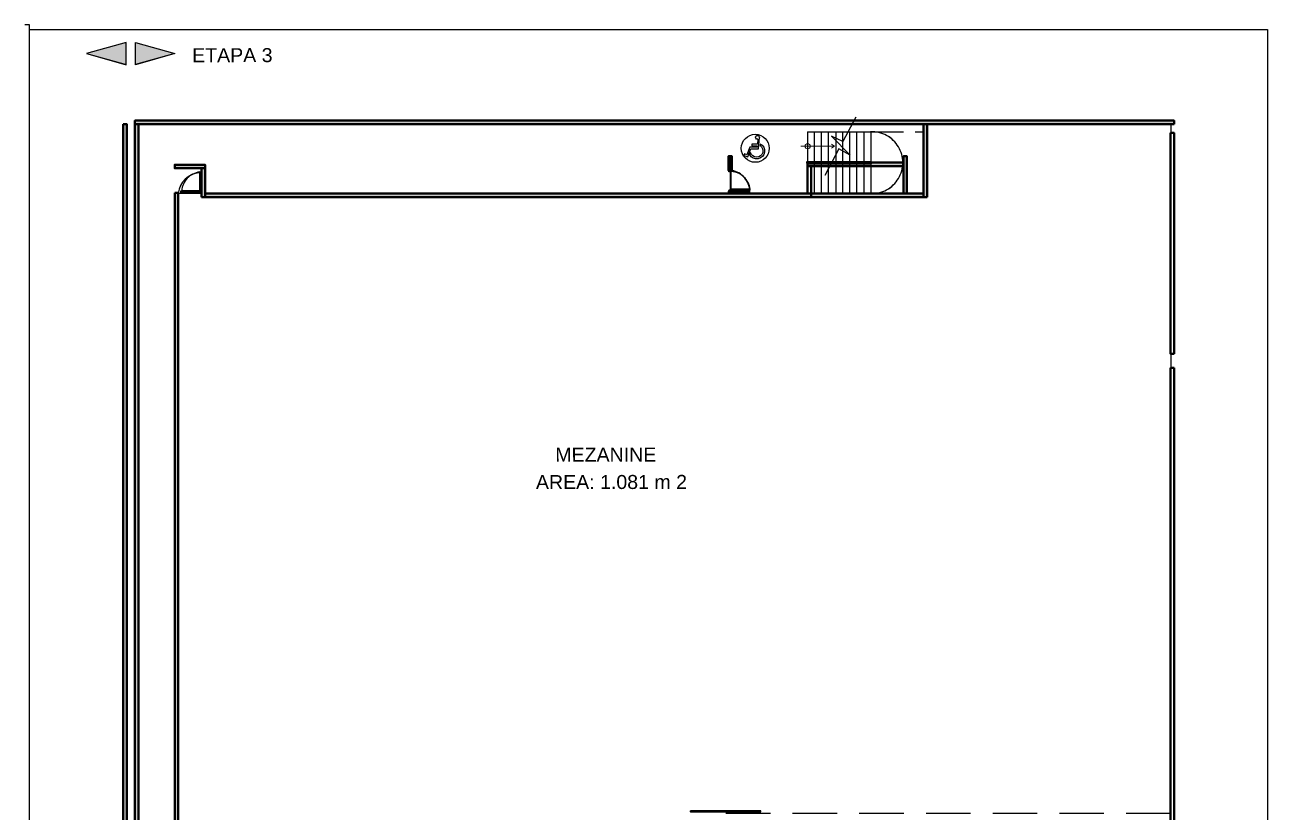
# Model space of a CAD drawing. Header units: millimetres. Extents: x -967 to 876, y -355 to 681.
# Drawn here: x 22.7 to 76.1, y -205.5 to -171.8 of the extents above; entities that cross this region are included whole.
import ezdxf

# ---------------------------------------------------------------- set-up
doc = ezdxf.new("R2010")
doc.units = ezdxf.units.MM
for name, pattern in [('DASHED2', [9.525, 6.35, -3.175]), ('HIDDEN', [9.525, 6.35, -3.175]), ('HIDDEN2', [4.7625, 3.175, -1.5875])]:
    doc.linetypes.add(name, pattern=pattern)
doc.layers.add('-auxiliar', color=190, linetype='Continuous', plot=False)
for name, color, linetype in [('1amobla', 253, 'Continuous'), ('A-columnas', 6, 'Continuous'), ('A-HATCH CONCRETO', 8, 'Continuous'), ('AREA CIRCULACION', 8, 'Continuous'), ('AREA PARQUEO', 8, 'Continuous'), ('F-2', 8, 'Continuous'), ('JCA_HATCH 254', 252, 'Continuous'), ('JCA_PROYECCIONES', 1, 'HIDDEN2'), ('LINEA-1', 8, 'Continuous'), ('MUEBLE', 8, 'Continuous'), ('PROYECCION', 8, 'DASHED2'), ('TEXTO 3', 3, 'Continuous'), ('Textos-espacios', 8, 'Continuous')]:
    doc.layers.add(name, color=color, linetype=linetype)
for name, color, linetype, lineweight in [('COTA', 1, 'Continuous', 25), ('Muro', 9, 'Continuous', 40), ('TEXTOS', 8, 'Continuous', 20), ('Vidrio', 8, 'Continuous', 30)]:
    doc.layers.add(name, color=color, linetype=linetype, lineweight=lineweight)
doc.styles.get("Standard").update_dxf_attribs({"font": 'arial.ttf'})

# ---------------------------------------------------------------- blocks, each defined once
blk = doc.blocks.new('discap')
at = {"layer": 'TEXTO 3', "color": 0, "linetype": 'Continuous'}
for p, q in [((-179169, -277469), (-179154, -277610)), ((-178353, -278322), (-178426, -278155))]:
    blk.add_line(p, q, dxfattribs=at)
blk.add_lwpolyline([(-178974, -277120), (-178946, -277498), (-178511, -277498), (-178511, -277624), (-178926, -277624), (-178926, -277730), (-178352, -277730), (-178127, -278321), (-177953, -278254), (-177909, -278371), (-178198, -278488), (-178440, -277852), (-179047, -277852), (-179102, -276980)], dxfattribs=at)
for centre, radius, start, end in [((-178951, -276970), 152, 261.2603, 183.66969), ((-178897, -278025), 619, 116.09541, 331.34503), ((-178897, -278025), 488, 121.7945, 344.57102)]:
    blk.add_arc(centre, radius, start, end, dxfattribs=at)
blk = doc.blocks.new('A$Cc39617f2')
at = {"layer": 'A-HATCH CONCRETO', "linetype": 'Continuous', "ltscale": 0.3, "transparency": 33554687}
h = blk.add_hatch(color=256, dxfattribs=at)
h.dxf.hatch_style = 1
h.paths.add_polyline_path([(175.733, 56.814), (175.883, 56.814), (175.883, 2.614), (175.733, 2.614)])
h = blk.add_hatch(color=256, dxfattribs=at)
h.dxf.hatch_style = 1
h.paths.add_polyline_path([(220.765, 56.814), (220.765, 56.964), (176.233, 56.964), (176.233, 56.814)])
h = blk.add_hatch(color=256, dxfattribs=at)
h.dxf.hatch_style = 1
h.paths.add_polyline_path([(176.233, 56.814), (176.383, 56.814), (176.383, 2.953), (176.233, 2.953)])
h = blk.add_hatch(color=256, dxfattribs=at)
h.dxf.hatch_style = 1
h.paths.add_polyline_path([(210.178, 53.684), (210.028, 53.684), (210.028, 56.814), (210.178, 56.814)])
h = blk.add_hatch(color=256, dxfattribs=at)
h.dxf.hatch_style = 1
h.paths.add_polyline_path([(179.244, 54.923), (179.244, 55.073), (177.944, 55.073), (177.944, 54.923)])
h = blk.add_hatch(color=256, dxfattribs=at)
h.dxf.hatch_style = 1
h.paths.add_polyline_path([(209.166, 55.164), (209.166, 55.014), (205.064, 55.014), (205.064, 55.164)])
h = blk.add_hatch(color=256, dxfattribs=at)
h.dxf.hatch_style = 1
h.paths.add_polyline_path([(209.316, 53.834), (209.166, 53.834), (209.166, 55.439), (209.316, 55.439)])
h = blk.add_hatch(color=256, dxfattribs=at)
h.dxf.hatch_style = 1
h.paths.add_polyline_path([(179.094, 53.684), (179.244, 53.684), (179.244, 54.923), (179.094, 54.923)])
h = blk.add_hatch(color=256, dxfattribs=at)
h.dxf.hatch_style = 1
h.paths.add_polyline_path([(177.944, 53.864), (178.094, 53.864), (178.094, 20.814), (177.943, 20.814)])
h = blk.add_hatch(color=256, dxfattribs=at)
h.dxf.hatch_style = 1
h.paths.add_polyline_path([(179.244, 53.684), (179.244, 53.834), (205.214, 53.834), (205.214, 53.684)])
h = blk.add_hatch(color=256, dxfattribs=at)
h.dxf.hatch_style = 1
h.paths.add_polyline_path([(210.028, 53.833), (210.028, 53.683), (205.214, 53.684), (205.214, 53.834)])
at = {"layer": 'A-HATCH CONCRETO', "ltscale": 0.03}
h = blk.add_hatch(color=256, dxfattribs=at)
h.dxf.hatch_style = 1
h.paths.add_polyline_path([(209.166, 38.914), (209.174, 38.914), (209.324, 38.914), (209.316, 38.914)])
h = blk.add_hatch(color=256, dxfattribs=at)
h.dxf.hatch_style = 1
h.paths.add_polyline_path([(209.166, 28.814), (209.166, 28.814), (209.316, 28.814), (209.316, 28.814)])
h = blk.add_hatch(color=256, dxfattribs=at)
h.dxf.hatch_style = 1
h.paths.add_polyline_path([(209.166, 28.314), (209.166, 28.314), (209.316, 28.314), (209.316, 28.314)])
at = {"layer": 'JCA_HATCH 254'}
for points in [[(174.165, 59.838), (175.858, 59.362), (175.858, 60.314)], [(177.95, 59.838), (176.258, 59.362), (176.258, 60.314)]]:
    blk.add_hatch(color=256, dxfattribs=at).paths.add_polyline_path(points)
at = {"layer": 'JCA_HATCH 254', "true_color": 0x636466}
blk.add_hatch(color=251, dxfattribs=at).paths.add_polyline_path([(201.819, 54.831), (201.669, 54.831), (201.669, 55.439), (201.819, 55.439)])
at = {"layer": '-auxiliar', "elevation": -201.258}
for points in [[(201.819, 54.831), (201.669, 54.831), (201.669, 55.439), (201.819, 55.439)], [(209.316, 53.834), (209.166, 53.834), (209.166, 55.439), (209.316, 55.439)]]:
    blk.add_lwpolyline(points, close=True, dxfattribs=at)
at = {"linetype": 'HIDDEN', "ltscale": 0.3}
for points in [[(178.09, 53.851), (179.094, 53.851), (179.094, 53.684), (210.178, 53.684), (210.178, 56.814), (220.632, 56.814), (220.632, 38.739), (220.614, 38.739), (220.614, 27.269), (201.421, 27.269)], [(178.094, 27.269), (178.094, 53.851)]]:
    blk.add_lwpolyline(points, dxfattribs=at)
at = {"layer": '1amobla', "color": 7, "linetype": 'Continuous', "ltscale": 0.3, "true_color": 0xffffff}
blk.add_lwpolyline([(171.723, 60.865), (224.765, 60.865), (224.765, -1.386), (171.723, -1.386)], close=True, dxfattribs=at)
blk.add_lwpolyline([(171.723, 60.865), (224.765, 60.865), (224.765, -1.386), (171.723, -1.386)], close=True, dxfattribs=at)
at = {"layer": 'A-columnas'}
blk.add_lwpolyline([(171.723, 60.865), (171.723, 61.065), (171.523, 61.065)], dxfattribs=at)
at = {"layer": 'AREA CIRCULACION'}
blk.add_line((176.233, 27.113), (176.233, 56.814), dxfattribs=at)
at = {"layer": 'AREA PARQUEO', "color": 2}
for p, q in [((205.064, 55.164), (207.764, 55.164)), ((205.064, 55.114), (207.764, 55.114))]:
    blk.add_line(p, q, dxfattribs=at)
at = {"layer": 'F-2'}
for points in [[(201.745, 54.774), (201.689, 54.774), (201.689, 54.819), (201.79, 54.819), (201.79, 54.785), (201.745, 54.785), (201.745, 54.774)], [(201.745, 54.774), (201.689, 54.774), (201.689, 54.819), (201.79, 54.819), (201.79, 54.785), (201.745, 54.785), (201.745, 54.774)], [(201.779, 54.831), (201.779, 54.819), (201.7, 54.819), (201.7, 54.831)], [(201.779, 54.831), (201.779, 54.819), (201.7, 54.819), (201.7, 54.831)], [(178.194, 53.941), (178.206, 53.941), (178.206, 53.862), (178.194, 53.862)], [(178.194, 53.941), (178.206, 53.941), (178.206, 53.862), (178.194, 53.862)], [(178.251, 53.907), (178.251, 53.851), (178.206, 53.851), (178.206, 53.952), (178.24, 53.952), (178.24, 53.907), (178.251, 53.907)], [(178.251, 53.907), (178.251, 53.851), (178.206, 53.851), (178.206, 53.952), (178.24, 53.952), (178.24, 53.907), (178.251, 53.907)]]:
    blk.add_lwpolyline(points, dxfattribs=at)
at = {"layer": 'JCA_PROYECCIONES'}
for p, q in [((205.064, 56.489), (205.064, 55.214)), ((205.064, 56.489), (207.858, 56.489)), ((205.364, 55.214), (205.364, 56.489)), ((205.664, 55.214), (205.664, 56.489)), ((205.964, 55.214), (205.964, 56.489)), ((206.264, 56.489), (206.264, 55.214)), ((206.564, 55.214), (206.564, 56.489)), ((206.864, 55.214), (206.864, 56.489)), ((207.164, 55.214), (207.164, 56.489)), ((207.464, 56.489), (207.464, 55.214)), ((207.764, 56.489), (207.764, 53.834)), ((205.064, 55.214), (207.764, 55.214)), ((205.064, 53.834), (205.064, 55.114)), ((205.364, 53.834), (205.364, 55.114)), ((205.664, 53.834), (205.664, 55.114)), ((205.964, 53.834), (205.964, 55.089)), ((206.264, 55.114), (206.264, 53.834)), ((206.564, 53.834), (206.564, 55.114)), ((206.864, 53.834), (206.864, 55.164)), ((207.164, 53.834), (207.164, 55.164)), ((207.464, 55.164), (207.464, 53.834)), ((205.214, 53.834), (209.166, 53.834)), ((205.214, 53.684), (209.166, 53.684))]:
    blk.add_line(p, q, dxfattribs=at)
for centre, start, end in [((205.064, 55.164), 90, 270), ((207.764, 55.164), 270, 90)]:
    blk.add_arc(centre, 0.05, start, end, dxfattribs=at)
at = {"layer": 'MUEBLE', "linetype": 'HIDDEN'}
for points in [[(179.003, 53.952), (179.049, 53.952), (179.049, 54.761), (179.003, 54.761)], [(179.003, 53.952), (179.049, 53.952), (179.049, 54.761), (179.003, 54.761)], [(201.745, 53.976), (201.79, 53.976), (201.79, 54.785), (201.745, 54.785)], [(201.745, 53.976), (201.79, 53.976), (201.79, 54.785), (201.745, 54.785)], [(201.79, 54.022), (201.79, 53.976), (202.599, 53.976), (202.599, 54.022)], [(201.79, 54.022), (201.79, 53.976), (202.599, 53.976), (202.599, 54.022)], [(179.049, 53.907), (179.049, 53.952), (178.24, 53.952), (178.24, 53.907)], [(179.049, 53.907), (179.049, 53.952), (178.24, 53.952), (178.24, 53.907)]]:
    blk.add_lwpolyline(points, close=True, dxfattribs=at)
for points in [[(201.745, 53.988), (201.689, 53.988), (201.689, 53.942), (201.79, 53.942), (201.79, 53.976), (201.745, 53.976), (201.745, 53.988)], [(201.745, 53.988), (201.689, 53.988), (201.689, 53.942), (201.79, 53.942), (201.79, 53.976), (201.745, 53.976), (201.745, 53.988)], [(179.037, 53.907), (179.037, 53.851), (179.083, 53.851), (179.083, 53.952), (179.049, 53.952), (179.049, 53.907), (179.037, 53.907)], [(179.037, 53.907), (179.037, 53.851), (179.083, 53.851), (179.083, 53.952), (179.049, 53.952), (179.049, 53.907), (179.037, 53.907)], [(179.094, 53.941), (179.083, 53.941), (179.083, 53.862), (179.094, 53.862)], [(179.094, 53.941), (179.083, 53.941), (179.083, 53.862), (179.094, 53.862)], [(201.779, 53.931), (201.779, 53.942), (201.7, 53.942), (201.7, 53.931)], [(201.779, 53.931), (201.779, 53.942), (201.7, 53.942), (201.7, 53.931)]]:
    blk.add_lwpolyline(points, dxfattribs=at)
for centre, start, end in [((179.125, 53.882), 97.8945, 175.4314), ((179.125, 53.882), 97.8945, 175.4314), ((201.72, 53.9), 7.8945, 85.4314), ((201.72, 53.9), 7.8945, 85.4314)]:
    blk.add_arc(centre, 0.888, start, end, dxfattribs=at)
at = {"layer": 'Muro'}
for points in [[(175.733, 56.814), (175.883, 56.814), (175.883, 2.614), (175.733, 2.614)], [(175.733, 56.814), (175.883, 56.814), (175.883, 2.614), (175.733, 2.614)], [(220.765, 56.814), (220.765, 56.964), (176.233, 56.964), (176.233, 56.814)], [(176.233, 56.814), (176.383, 56.814), (176.383, 2.953), (176.233, 2.953)], [(210.178, 53.684), (210.028, 53.684), (210.028, 56.814), (210.178, 56.814)], [(220.764, 46.964), (220.614, 46.964), (220.619, 56.439), (220.769, 56.439)], [(179.244, 54.923), (179.244, 55.073), (177.944, 55.073), (177.944, 54.923)], [(201.819, 54.831), (201.669, 54.831), (201.669, 55.439), (201.819, 55.439)], [(201.819, 54.831), (201.669, 54.831), (201.669, 55.439), (201.819, 55.439)], [(209.166, 55.164), (209.166, 55.014), (205.064, 55.014), (205.064, 55.164)], [(209.316, 53.834), (209.166, 53.834), (209.166, 55.439), (209.316, 55.439)], [(209.316, 53.834), (209.166, 53.834), (209.166, 55.439), (209.316, 55.439)], [(179.094, 53.684), (179.244, 53.684), (179.244, 54.923), (179.094, 54.923)], [(177.944, 53.864), (178.094, 53.864), (178.094, 20.814), (177.943, 20.814)], [(179.244, 53.684), (179.244, 53.834), (205.214, 53.834), (205.214, 53.684)], [(220.764, 46.364), (220.614, 46.364), (220.614, 3.114), (220.764, 3.114)]]:
    blk.add_lwpolyline(points, close=True, dxfattribs=at)
for points, elevation in [([(205.214, 53.834), (205.064, 53.834), (205.064, 55.014), (205.214, 55.014)], 201.258), ([(210.028, 53.833), (210.028, 53.683), (205.214, 53.684), (205.214, 53.834)], -201.258)]:
    blk.add_lwpolyline(points, close=True, dxfattribs=dict(at, elevation=elevation))
at = {"layer": 'PROYECCION', "ltscale": 3, "elevation": 2415.091}
blk.add_lwpolyline([(201.512, 27.382), (201.512, 27.332), (203.062, 27.332), (203.062, 27.382)], close=True, dxfattribs=at)
at = {"layer": 'PROYECCION'}
blk.add_arc((207.811, 55.161), 1.328, 267.9577, 92.0423, dxfattribs=at)
at = {"layer": 'Textos-espacios'}
for points in [[(174.165, 59.838), (175.858, 59.362), (175.858, 60.314)], [(177.95, 59.838), (176.258, 59.362), (176.258, 60.314)]]:
    blk.add_lwpolyline(points, close=True, dxfattribs=at)
at = {"layer": 'Vidrio'}
blk.add_lwpolyline([(200.044, 27.382), (200.044, 27.332), (201.594, 27.332), (201.594, 27.382)], close=True, dxfattribs=at)
at = {"layer": 'TEXTOS'}
blk.add_text('ETAPA 3', height=0.6, rotation=0.0669, dxfattribs=at).set_placement((178.687, 59.467))
at = {"layer": 'TEXTOS', "char_height": 0.6, "attachment_point": 1, "rotation": 0.0669}
for s, insert in [('MEZANINE', (194.248, 42.943, 100.629)), ('AREA: 1.081 m 2', (193.419, 41.769, 100.629))]:
    blk.add_mtext_dynamic_manual_height_columns(s, width=6.78309, gutter_width=5, heights=[0], dxfattribs=dict(at, insert=insert))

msp = doc.modelspace()

# ---------------------------------------------------------------- linework, layer by layer
at = {"layer": '-auxiliar', "elevation": -201.258}
for points in [[(52.954, -178.012), (52.804, -178.012), (52.804, -177.404), (52.954, -177.404)], [(60.452, -179.009), (60.302, -179.009), (60.302, -177.404), (60.452, -177.404)]]:
    msp.add_lwpolyline(points, close=True, dxfattribs=at)
at = {"linetype": 'HIDDEN', "ltscale": 0.3}
for points in [[(29.226, -178.992), (30.23, -178.992), (30.23, -179.159), (61.314, -179.159), (61.314, -176.029), (71.768, -176.029), (71.768, -194.104), (71.749, -194.104), (71.749, -205.574), (52.556, -205.574)], [(29.229, -205.574), (29.229, -178.992)]]:
    msp.add_lwpolyline(points, dxfattribs=at)
at = {"layer": '1amobla', "color": 7, "linetype": 'Continuous', "ltscale": 0.3, "true_color": 0xffffff}
for points in [[(75.9, -234.229), (22.859, -234.229), (22.859, -171.778)], [(22.859, -171.978), (75.9, -171.978)]]:
    msp.add_lwpolyline(points, dxfattribs=at)
at = {"layer": 'A-columnas'}
for points in [[(22.859, -171.778), (22.659, -171.778)], [(75.9, -171.978), (75.9, -234.429), (76.1, -234.429)]]:
    msp.add_lwpolyline(points, dxfattribs=at)
at = {"layer": 'AREA CIRCULACION'}
msp.add_line((27.369, -205.729), (27.369, -176.029), dxfattribs=at)
at = {"layer": 'AREA PARQUEO', "color": 2}
for p, q in [((56.2, -176.354), (56.2, -177.629)), ((56.2, -176.354), (60.302, -176.354)), ((56.5, -177.629), (56.5, -176.354)), ((56.8, -177.629), (56.8, -176.354)), ((57.1, -177.629), (57.1, -176.354)), ((57.4, -176.354), (57.4, -177.629)), ((57.7, -177.629), (57.7, -176.354)), ((60.802, -176.354), (61.164, -176.354)), ((56.2, -177.629), (58.9, -177.629)), ((56.2, -177.679), (58.9, -177.679)), ((56.2, -177.729), (58.9, -177.729))]:
    msp.add_line(p, q, dxfattribs=at)
at = {"layer": 'AREA PARQUEO', "color": 252}
msp.add_circle((53.955, -177.066), 0.6, dxfattribs=at)
at = {"layer": 'AREA PARQUEO', "color": 2}
for centre, start, end in [((56.2, -177.679), 90, 270), ((58.9, -177.679), 270, 90)]:
    msp.add_arc(centre, 0.05, start, end, dxfattribs=at)
at = {"layer": 'COTA'}
msp.add_arc((30.213, -179.107), 0.994, 94.7557, 173.3581, dxfattribs=at)
at = {"layer": 'JCA_PROYECCIONES'}
for p, q in [((58, -177.629), (58, -176.354)), ((58.3, -177.629), (58.3, -176.354)), ((58.6, -176.354), (58.6, -177.629)), ((58.9, -176.354), (58.9, -179.009)), ((56.2, -179.009), (56.2, -177.729)), ((56.5, -179.009), (56.5, -177.729)), ((56.8, -179.009), (56.8, -177.729)), ((57.1, -179.009), (57.1, -177.754)), ((57.4, -177.729), (57.4, -179.009)), ((57.7, -179.009), (57.7, -177.729)), ((58, -179.009), (58, -177.679)), ((58.3, -179.009), (58.3, -177.679)), ((58.6, -177.679), (58.6, -179.009)), ((56.35, -179.009), (60.302, -179.009)), ((56.35, -179.159), (60.302, -179.159))]:
    msp.add_line(p, q, dxfattribs=at)
at = {"layer": 'LINEA-1'}
msp.add_lwpolyline([(58.258, -175.736), (57.702, -176.78), (57.221, -176.541), (58.02, -177.355), (57.541, -177.083), (56.932, -178.225)], dxfattribs=at)
at = {"layer": 'MUEBLE', "color": 1, "linetype": 'HIDDEN'}
msp.add_lwpolyline([(52.788, -178.903), (52.788, -178.953), (53.72, -178.953), (53.72, -178.903)], close=True, dxfattribs=at)
msp.add_arc((52.778, -178.938), 0.943, 2.113, 79.2257, dxfattribs=at)
at = {"layer": 'PROYECCION', "ltscale": 3, "elevation": 2415.091}
msp.add_lwpolyline([(52.648, -205.461), (52.648, -205.511), (54.198, -205.511), (54.198, -205.461)], close=True, dxfattribs=at)
at = {"layer": 'PROYECCION'}
msp.add_arc((58.947, -177.681), 1.328, 267.9577, 92.0423, dxfattribs=at)
at = {"layer": 'TEXTOS'}
for points in [[(55.908, -176.98), (57.35, -176.98), (57.22, -176.893)], [(55.908, -176.98), (57.35, -176.98), (57.22, -177.066)]]:
    msp.add_lwpolyline(points, dxfattribs=at)
msp.add_circle((56.2, -176.98), 0.109, dxfattribs=at)
at = {"layer": 'Textos-espacios'}
for points in [[(25.301, -173.004), (26.993, -173.48), (26.993, -172.529)], [(29.086, -173.004), (27.393, -173.48), (27.393, -172.529)]]:
    msp.add_lwpolyline(points, close=True, dxfattribs=at)

# ---------------------------------------------------------------- block references
msp.add_blockref('A$Cc39617f2', (-148.864, -232.843))
at = {"layer": 'AREA PARQUEO', "color": 252, "xscale": -0.00055120696621, "yscale": 0.00055120696621, "zscale": 0.0005512069662100001, "rotation": 359.999999975327}
msp.add_blockref('discap', (-44.593, -23.929), dxfattribs=at)

# ---------------------------------------------------------------- texts
at = {"layer": 'TEXTOS', "char_height": 0.6, "attachment_point": 1, "rotation": 0.0669}
for s, insert in [('MEZANINE', (45.384, -189.899, 100.629)), ('AREA: 1.081 m 2', (44.554, -191.073, 100.629))]:
    msp.add_mtext_dynamic_manual_height_columns(s, width=6.78309, gutter_width=5, heights=[0], dxfattribs=dict(at, insert=insert))

doc.saveas('drawing.dxf')
